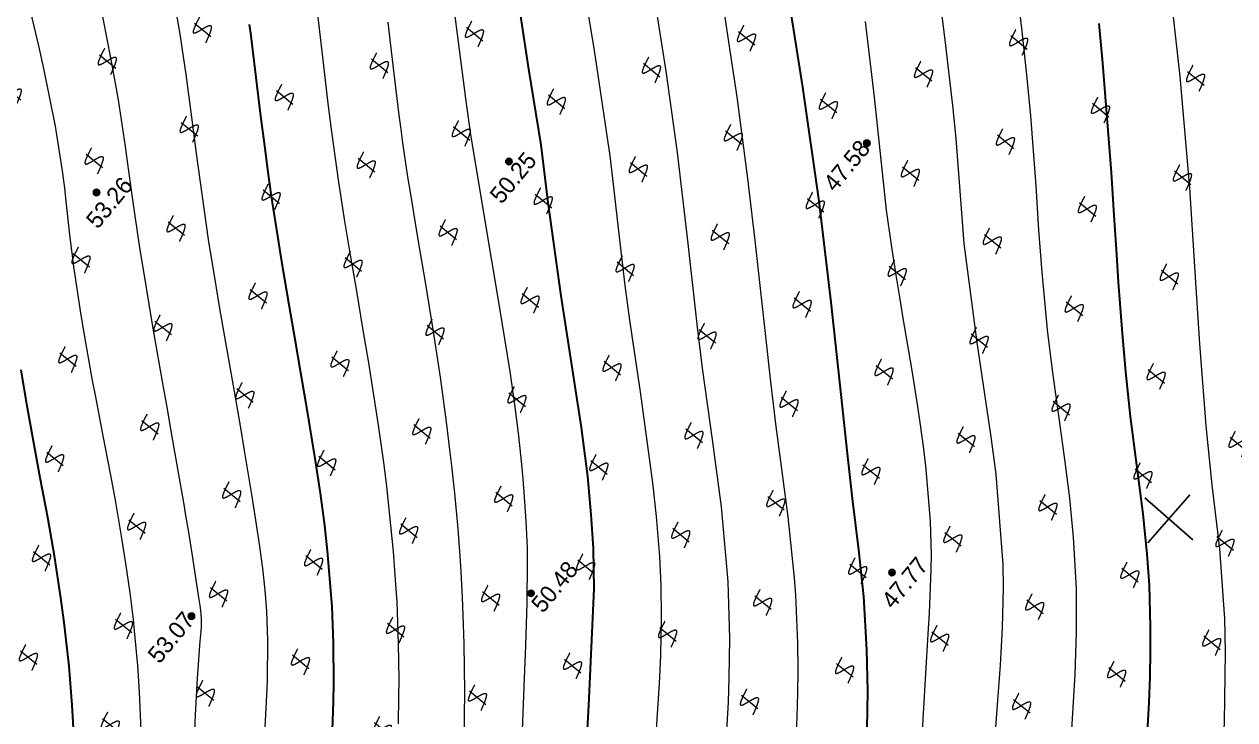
# Model space of a CAD drawing. Header units: millimetres. Extents: x -2893842 to -949497, y -1203244 to 262218.
# Drawn here: x -2203783 to -2146808, y -526405 to -493663 of the extents above; entities that cross this region are included whole.
import ezdxf

# ---------------------------------------------------------------- set-up
doc = ezdxf.new("R2010")
doc.units = ezdxf.units.MM
doc.layers.get('0').update_dxf_attribs({"lineweight": 5})
for name, color, linetype in [('!!!_ Размеры', 7, 'Continuous'), ('02_сетка', 253, 'Continuous'), ('13_Растительность', 253, 'Continuous'), ('19_Горизонтали', 253, 'Continuous'), ('61_Отметки высоты поверхности', 253, 'Continuous')]:
    doc.layers.add(name, color=color, linetype=linetype)
doc.styles.add('LIKE17', font='d431.shx')

# ---------------------------------------------------------------- blocks, each defined once
blk = doc.blocks.new('BL_333')
at = {"color": 0}
for p, q in [((0, -3), (0, 3)), ((-3, 0), (3, 0))]:
    blk.add_line(p, q, dxfattribs=at)
blk = doc.blocks.new('g5_411')
at = {"color": 0, "linetype": 'Continuous', "lineweight": 15}
for points in [[(0.375, 1), (0.365, 0.998), (0.355, 0.996), (0.346, 0.994), (0.336, 0.991), (0.326, 0.989), (0.316, 0.987), (0.307, 0.985), (0.297, 0.983), (0.287, 0.981), (0.277, 0.979), (0.268, 0.976), (0.258, 0.974), (0.248, 0.972), (0.238, 0.97), (0.228, 0.968), (0.219, 0.966), (0.209, 0.963), (0.199, 0.961), (0.189, 0.959), (0.18, 0.957), (0.17, 0.955), (0.16, 0.952), (0.15, 0.95), (0.141, 0.948), (0.131, 0.946), (0.121, 0.943), (0.111, 0.941), (0.102, 0.939), (0.092, 0.937), (0.082, 0.934), (0.073, 0.932), (0.063, 0.93), (0.053, 0.927), (0.043, 0.925), (0.034, 0.923), (0.024, 0.92), (0.014, 0.918), (0.005, 0.915), (-0.005, 0.913), (-0.015, 0.911), (-0.025, 0.908), (-0.034, 0.906), (-0.044, 0.903), (-0.054, 0.901), (-0.063, 0.898), (-0.073, 0.895), (-0.083, 0.893), (-0.092, 0.89), (-0.102, 0.887), (-0.111, 0.885), (-0.121, 0.882), (-0.131, 0.879), (-0.14, 0.876), (-0.15, 0.873), (-0.159, 0.87), (-0.169, 0.867), (-0.178, 0.864), (-0.188, 0.861), (-0.197, 0.858), (-0.207, 0.855), (-0.216, 0.852), (-0.226, 0.849), (-0.235, 0.845), (-0.245, 0.842), (-0.254, 0.838), (-0.263, 0.834), (-0.272, 0.831), (-0.282, 0.827), (-0.291, 0.823), (-0.3, 0.818), (-0.309, 0.814), (-0.318, 0.809), (-0.327, 0.805), (-0.335, 0.799), (-0.344, 0.794), (-0.352, 0.788), (-0.36, 0.782), (-0.367, 0.775), (-0.374, 0.768), (-0.379, 0.76), (-0.383, 0.75), (-0.385, 0.741), (-0.384, 0.731), (-0.38, 0.721), (-0.375, 0.713), (-0.369, 0.705), (-0.361, 0.698), (-0.354, 0.692), (-0.346, 0.686), (-0.337, 0.681), (-0.329, 0.675), (-0.32, 0.67), (-0.312, 0.665), (-0.303, 0.661), (-0.294, 0.656), (-0.285, 0.652), (-0.276, 0.647), (-0.267, 0.643), (-0.258, 0.639), (-0.249, 0.635), (-0.239, 0.631), (-0.23, 0.627), (-0.221, 0.623), (-0.212, 0.619), (-0.202, 0.616), (-0.193, 0.612), (-0.184, 0.608), (-0.174, 0.605), (-0.165, 0.601), (-0.156, 0.597), (-0.146, 0.594), (-0.137, 0.59), (-0.128, 0.587), (-0.118, 0.584), (-0.109, 0.58), (-0.099, 0.577), (-0.09, 0.573), (-0.081, 0.57), (-0.071, 0.567), (-0.062, 0.563), (-0.052, 0.56), (-0.043, 0.556), (-0.034, 0.553), (-0.024, 0.55), (-0.015, 0.546), (-0.005, 0.543), (0.004, 0.54), (0.013, 0.536), (0.023, 0.533), (0.032, 0.53), (0.042, 0.526), (0.051, 0.523), (0.061, 0.519), (0.07, 0.516), (0.079, 0.513), (0.089, 0.509), (0.098, 0.506), (0.108, 0.502), (0.117, 0.499), (0.126, 0.495), (0.136, 0.492), (0.145, 0.488), (0.154, 0.485), (0.164, 0.481), (0.173, 0.477), (0.182, 0.474), (0.191, 0.47), (0.201, 0.466), (0.21, 0.462), (0.219, 0.458), (0.228, 0.454), (0.238, 0.45), (0.247, 0.446), (0.256, 0.442), (0.265, 0.438), (0.274, 0.433), (0.283, 0.429), (0.292, 0.425), (0.301, 0.42), (0.309, 0.415), (0.318, 0.41), (0.327, 0.405), (0.335, 0.4), (0.343, 0.394), (0.351, 0.388), (0.359, 0.382), (0.367, 0.375), (0.374, 0.368), (0.38, 0.36), (0.385, 0.352), (0.39, 0.343), (0.392, 0.333), (0.392, 0.323), (0.391, 0.313), (0.387, 0.304), (0.382, 0.295), (0.377, 0.287), (0.37, 0.279), (0.363, 0.272), (0.356, 0.266), (0.348, 0.259), (0.34, 0.253), (0.332, 0.248), (0.323, 0.242), (0.315, 0.237), (0.306, 0.232), (0.298, 0.227), (0.289, 0.222), (0.28, 0.217), (0.271, 0.213), (0.262, 0.208), (0.253, 0.204), (0.244, 0.2), (0.235, 0.196), (0.226, 0.192), (0.217, 0.188), (0.207, 0.184), (0.198, 0.18), (0.189, 0.176), (0.179, 0.173), (0.17, 0.169), (0.161, 0.165), (0.151, 0.162), (0.142, 0.158), (0.133, 0.155), (0.123, 0.151), (0.114, 0.148), (0.105, 0.145), (0.095, 0.141), (0.086, 0.138), (0.076, 0.135), (0.067, 0.132), (0.057, 0.129), (0.048, 0.125), (0.038, 0.122), (0.029, 0.119), (0.019, 0.116), (0.01, 0.113), (0, 0.11), (-0.009, 0.107), (-0.019, 0.104), (-0.028, 0.101), (-0.038, 0.098), (-0.048, 0.095), (-0.057, 0.092), (-0.067, 0.089), (-0.076, 0.086), (-0.086, 0.083), (-0.095, 0.08), (-0.105, 0.078), (-0.115, 0.075), (-0.124, 0.072), (-0.134, 0.069), (-0.143, 0.066), (-0.153, 0.063), (-0.162, 0.061), (-0.172, 0.058), (-0.182, 0.055), (-0.191, 0.052), (-0.201, 0.049), (-0.21, 0.047), (-0.22, 0.044), (-0.23, 0.041), (-0.239, 0.038), (-0.249, 0.036), (-0.259, 0.033), (-0.268, 0.03), (-0.278, 0.027), (-0.287, 0.025), (-0.297, 0.022), (-0.307, 0.019), (-0.316, 0.017), (-0.326, 0.014), (-0.336, 0.011), (-0.345, 0.008), (-0.355, 0.006), (-0.364, 0.003), (-0.374, 0), (-0.375, 0)], [(0, 1), (0, 0)]]:
    blk.add_lwpolyline(points, dxfattribs=at)
blk = doc.blocks.new('g5_330')
blk.add_hatch(color=0).paths.add_polyline_path([(-0.15, 0, 1), (0.15, 0, 1)])
at = {"color": 0}
blk.add_circle((0, 0), 0.15, dxfattribs=at)
blk = doc.blocks.new('Топо_07.04.17')
at = {"layer": '02_сетка', "color": 3, "linetype": 'Continuous'}
for p, q in [((-264997, -377596), (-267013, -375375)), ((-267116, -377494), (-264894, -375477))]:
    blk.add_line(p, q, dxfattribs=at)
at = {"layer": '19_Горизонтали', "color": 42, "linetype": 'Continuous', "lineweight": 20}
for points in [[(-316550, -346679), (-316352, -348362), (-316236, -349455), (-316005, -352220), (-315941, -353434), (-315910, -354336), (-315896, -355168), (-315896, -355928), (-315906, -357377), (-315888, -358987), (-315888, -358987), (-315805, -361194), (-315732, -362497), (-315674, -363401), (-315611, -364300), (-315559, -365003), (-315404, -367030), (-315329, -368012), (-315269, -368828), (-315185, -370030), (-315079, -371828), (-315025, -373034), (-314984, -374438), (-314974, -375202), (-314973, -375695), (-314976, -376236), (-315013, -377876), (-315068, -379114), (-315245, -381671)], [(-312788, -381956), (-312559, -380510), (-312265, -378790), (-311943, -377072), (-311852, -376602), (-311816, -376390), (-311785, -376167), (-311778, -376105), (-311759, -375763), (-311765, -375394), (-311777, -375013), (-311860, -372923), (-311908, -371912), (-311949, -371116), (-311978, -370587), (-312136, -367898), (-312209, -366714), (-312252, -366028), (-312317, -364991), (-312486, -362193), (-312551, -361041), (-312625, -359575), (-312680, -358347), (-312760, -355957), (-312796, -354253), (-312813, -353532), (-312901, -351313), (-313010, -349570), (-313118, -348165), (-313226, -346926)], [(-309814, -346322), (-309687, -348453), (-309618, -350490), (-309579, -352648), (-309556, -354245), (-309438, -358330), (-309332, -360535), (-309274, -361618), (-309055, -365304), (-308947, -367107), (-308875, -368380), (-308762, -370583), (-308705, -371913), (-308705, -371913), (-308669, -372962), (-308649, -374009), (-308652, -375032), (-308686, -376026), (-308791, -377386), (-309031, -379295), (-309132, -379945), (-309388, -381445)], [(-303107, -381984), (-302949, -380742), (-302854, -379924), (-302684, -378252), (-302533, -376280), (-302498, -375658), (-302428, -373898), (-302399, -370827), (-302412, -369796), (-302460, -367910), (-302523, -366275), (-302585, -364952), (-302669, -363382), (-302779, -361436), (-302880, -359622), (-302952, -358200), (-303029, -356342), (-303087, -353945), (-303104, -352605), (-303111, -351490), (-303118, -349465), (-303123, -347967)], [(-299884, -349118), (-299886, -349946), (-299884, -351418), (-299864, -353516), (-299854, -354082), (-299837, -354830), (-299784, -356455), (-299748, -357281), (-299679, -358655), (-299626, -359633), (-299525, -361472), (-299412, -363815), (-299332, -365988), (-299281, -368117), (-299266, -369564), (-299265, -370208), (-299273, -371497), (-299307, -373176), (-299372, -374905), (-299457, -376407), (-299626, -378570), (-299859, -380837), (-300302, -384279)], [(-297355, -382962), (-297044, -380917), (-296749, -379001), (-296448, -377026), (-296219, -375137), (-296155, -374445), (-296064, -373188), (-296008, -372034), (-295981, -371193), (-295964, -370191), (-295961, -369030), (-295980, -367673), (-296026, -366108), (-296130, -363773), (-296188, -362700), (-296298, -360818), (-296607, -354830), (-296651, -353090), (-296695, -350400), (-296719, -348822)], [(-295017, -409088), (-294386, -404649), (-293730, -399854), (-293278, -396627), (-292705, -392787), (-292133, -389316), (-291289, -384776), (-290696, -381492), (-290489, -380185), (-290246, -378358), (-290100, -376894), (-290010, -375553), (-289944, -373655), (-289935, -372071), (-290038, -367736), (-290151, -364335), (-290186, -362683), (-290195, -359969), (-290194, -357613), (-290204, -356550), (-290376, -351535), (-290493, -349122)], [(-287315, -349147), (-287153, -352882), (-287050, -356749), (-287036, -361061), (-287040, -365025), (-287020, -366972), (-286936, -370348), (-286878, -373552), (-286959, -377075), (-286959, -377075), (-287186, -379755), (-287416, -381574), (-287586, -382719), (-288137, -385897), (-288555, -388068), (-288770, -389152), (-289664, -393795), (-290000, -395751), (-290273, -397462), (-291102, -403231), (-291906, -408951)], [(-284702, -385499), (-284433, -383788), (-284277, -382671), (-284145, -381598), (-284014, -380338), (-283851, -378070), (-283817, -377256), (-283798, -374377), (-283836, -372225), (-283869, -370078), (-283882, -367971), (-283881, -365822), (-283868, -361268), (-283879, -358338), (-283953, -354456), (-284026, -352264), (-284121, -349942)], [(-277557, -351618), (-277537, -355204), (-277575, -360550), (-277536, -362202), (-277477, -363645), (-277424, -364696), (-277369, -365683), (-277231, -368192), (-277154, -369905), (-277128, -370664), (-277103, -371904), (-277101, -372876), (-277181, -375342), (-277312, -376894), (-277395, -377596), (-277713, -379633), (-277837, -380336), (-278254, -382696), (-278712, -385359)], [(-278978, -408356), (-278553, -405691), (-278022, -402259), (-277698, -400140), (-277169, -396717), (-276589, -393087), (-275904, -389089), (-275074, -384689), (-274650, -382435), (-274358, -380689), (-274105, -378830), (-273994, -377737), (-273841, -373484), (-273870, -371714), (-274035, -367228), (-274111, -362520), (-273934, -357576), (-273904, -356002), (-273913, -352897), (-273964, -349136)], [(-271659, -385829), (-271207, -383267), (-270918, -381295), (-270694, -379255), (-270549, -376839), (-270524, -374989), (-270544, -373274), (-270599, -371188), (-270658, -368918), (-270677, -367008), (-270623, -364283), (-270542, -362297), (-270445, -360203), (-270322, -356906), (-270291, -355131), (-270280, -352905), (-270294, -350513)], [(-263128, -352336), (-263132, -355850), (-263276, -361116), (-263503, -365803), (-263633, -368459), (-263775, -372328), (-263813, -375127), (-263794, -378158), (-263794, -378158), (-263927, -381441), (-264068, -383024), (-264489, -386283), (-264803, -388196), (-265029, -389440), (-265267, -390678), (-265857, -393539), (-266465, -396350), (-267053, -399083), (-267564, -401575), (-267923, -403467), (-268345, -405965), (-268647, -407850)]]:
    blk.add_lwpolyline(points, dxfattribs=at)
at = {"layer": '19_Горизонтали', "color": 42, "linetype": 'Continuous', "lineweight": 30}
for points in [[(-306381, -348494), (-306375, -348903), (-306337, -352708), (-306318, -354242), (-306293, -355491), (-306260, -356628), (-306126, -359739), (-306007, -361897), (-305917, -363450), (-305824, -365032), (-305741, -366514), (-305614, -369137), (-305557, -370787), (-305528, -372324), (-305527, -373515), (-305610, -376153), (-305739, -377872), (-305939, -379729), (-306054, -380616), (-306378, -382807)], [(-321399, -409548), (-321264, -406695), (-320961, -402809), (-320710, -400453), (-319976, -394774), (-319736, -393037), (-319280, -389694), (-319058, -387968), (-318865, -386371), (-318732, -385169), (-318601, -383878), (-318470, -382406), (-318366, -380999), (-318275, -379385), (-318213, -377537), (-318204, -375479), (-318230, -374303), (-318315, -372312), (-318425, -370484), (-318558, -368579), (-318681, -366828), (-318793, -365064), (-318875, -363435)], [(-298127, -409225), (-296838, -400090), (-296322, -396365), (-295492, -390591), (-295088, -387941), (-294689, -385462), (-294119, -382136), (-294119, -382136), (-293242, -376713), (-293242, -376713), (-293068, -374821), (-292987, -373226), (-292953, -371430), (-292978, -369097), (-293234, -362827), (-293352, -358395), (-293374, -355668), (-293540, -352053), (-293638, -349642), (-293657, -349025)], [(-281052, -349586), (-280968, -351634), (-280846, -354348), (-280686, -359767), (-280664, -364565), (-280686, -368937), (-280699, -371726), (-280699, -373853), (-280680, -376289), (-280695, -378502), (-280830, -381003), (-281013, -382942), (-281359, -385593), (-281706, -387746), (-282143, -390123), (-282583, -392316), (-282873, -393703), (-283280, -395613), (-284690, -402464), (-285208, -405455), (-285685, -408677)], [(-268220, -386904), (-267893, -384975), (-267711, -383762), (-267555, -382588), (-267424, -381422), (-267263, -379481), (-267194, -378018), (-267173, -376113), (-267244, -371496), (-267232, -369389), (-267189, -367578), (-267095, -365156), (-267023, -363618), (-266943, -362008), (-266845, -359985), (-266845, -359985), (-266669, -354826), (-266638, -352948)]]:
    blk.add_lwpolyline(points, dxfattribs=at)
at = {"layer": '02_сетка', "color": 92, "xscale": 500.0000000002746, "yscale": 500.0000000002746, "zscale": 500.0000000002746, "rotation": 42.22816425403256}
blk.add_blockref('BL_333', (-266005, -376486), dxfattribs=at)
at = {"layer": '13_Растительность', "color": 7, "linetype": 'Continuous', "lineweight": 20, "xscale": 999.9999999999995, "yscale": 999.9999999999995, "zscale": 999.9999999999995, "rotation": 43.98139083737546}
for p in [(-308242, -348847, -67200), (-312857, -349826, -67200), (-317471, -350804, -67200), (-295542, -350487, -67200), (-300156, -351466, -67200), (-304770, -352445, -67200), (-282841, -352127, -67200), (-309385, -353423, -67200), (-287455, -353106, -67200), (-292070, -354085, -67200), (-270140, -353768, -67200), (-313999, -354402, -67200), (-274754, -354746, -67200), (-296684, -355064, -67200), (-279369, -355725, -67200), (-301298, -356042, -67200), (-262054, -356387, -67200), (-305913, -357021, -67200), (-283983, -356704, -67200), (-266668, -357365, -67200), (-310527, -358000, -67200), (-288597, -357683, -67200), (-293212, -358662, -67200), (-271282, -358344, -67200), (-315141, -358979, -67200), (-275897, -359323, -67200), (-297826, -359640, -67200), (-280511, -360302, -67200), (-302440, -360619, -67200), (-263196, -360963, -67200), (-307055, -361598, -67200), (-285125, -361281, -67200), (-267810, -361942, -67200), (-311669, -362577, -67200), (-289740, -362259, -67200), (-294354, -363238, -67200), (-272425, -362921, -67200), (-316283, -363555, -67200), (-277039, -363900, -67200), (-298968, -364217, -67200), (-281653, -364878, -67200), (-303583, -365196, -67200), (-264338, -365540, -67200), (-308197, -366174, -67200), (-286267, -365857, -67200), (-268952, -366519, -67200), (-312811, -367153, -67200), (-290882, -366836, -67200), (-295496, -367815, -67200), (-273567, -367497, -67200), (-317426, -368132, -67200), (-278181, -368476, -67200), (-300110, -368794, -67200), (-282795, -369455, -67200), (-304725, -369772, -67200), (-265480, -370116, -67200), (-309339, -370751, -67200), (-287410, -370434, -67200), (-270095, -371095, -67200), (-313953, -371730, -67200), (-292024, -371413, -67200), (-296638, -372391, -67200), (-274709, -372074, -67200), (-318568, -372709, -67200), (-301253, -373370, -67200), (-279323, -373053, -67200), (-283938, -374032, -67200), (-262008, -373714, -67200), (-305867, -374349, -67200), (-266622, -374693, -67200), (-288552, -375010, -67200), (-310481, -375328, -67200), (-271237, -375672, -67200), (-315096, -376307, -67200), (-293166, -375989, -67200), (-297781, -376968, -67200), (-275851, -376651, -67200), (-319710, -377285, -67200), (-302395, -377947, -67200), (-280465, -377629, -67200), (-285080, -378608, -67200), (-263150, -378291, -67200), (-307009, -378926, -67200), (-267765, -379270, -67200), (-289694, -379587, -67200), (-311624, -379904, -67200), (-272379, -380248, -67200), (-316238, -380883, -67200), (-294308, -380566, -67200), (-298923, -381545, -67200), (-276993, -381227, -67200), (-303537, -382523, -67200), (-281608, -382206, -67200), (-286222, -383185, -67200), (-264293, -382868, -67200), (-268907, -383846, -67200), (-273521, -384825, -67200)]:
    blk.add_blockref('g5_411', p, dxfattribs=at)
at = {"layer": '61_Отметки высоты поверхности', "color": 7, "linetype": 'Continuous', "lineweight": 20, "xscale": 999.9999999999995, "yscale": 999.9999999999995, "zscale": 999.9999999999995, "rotation": 43.98139083737546}
for p in [(-314413, -355533, -67200), (-294966, -356273, -67200), (-278131, -357317, -67200), (-312225, -375856, -67200), (-296224, -376586, -67200), (-279233, -377531, -67200)]:
    blk.add_blockref('g5_330', p, dxfattribs=at)
at = {"layer": '61_Отметки высоты поверхности', "color": 7, "linetype": 'Continuous', "lineweight": 15, "style": 'LIKE17'}
for s, p in [('53.26', (-314556, -357291, -46700)), ('50.25', (-295542, -358267, -46700)), ('47.58', (-279881, -359472, -46700)), ('50.48', (-295776, -377618, -46700)), ('53.07', (-313978, -377952, -46700)), ('47.77', (-279376, -379288, -46700))]:
    blk.add_text(s, height=800, rotation=43.9814, dxfattribs=at).set_placement(p)

msp = doc.modelspace()

# ---------------------------------------------------------------- block references
at = {"layer": '!!!_ Размеры', "color": 1, "lineweight": 0, "rotation": 6.471407436947433}
msp.add_blockref('Топо_07.04.17', (-1928038.79367, -112877.83782), dxfattribs=at)

doc.saveas('drawing.dxf')
